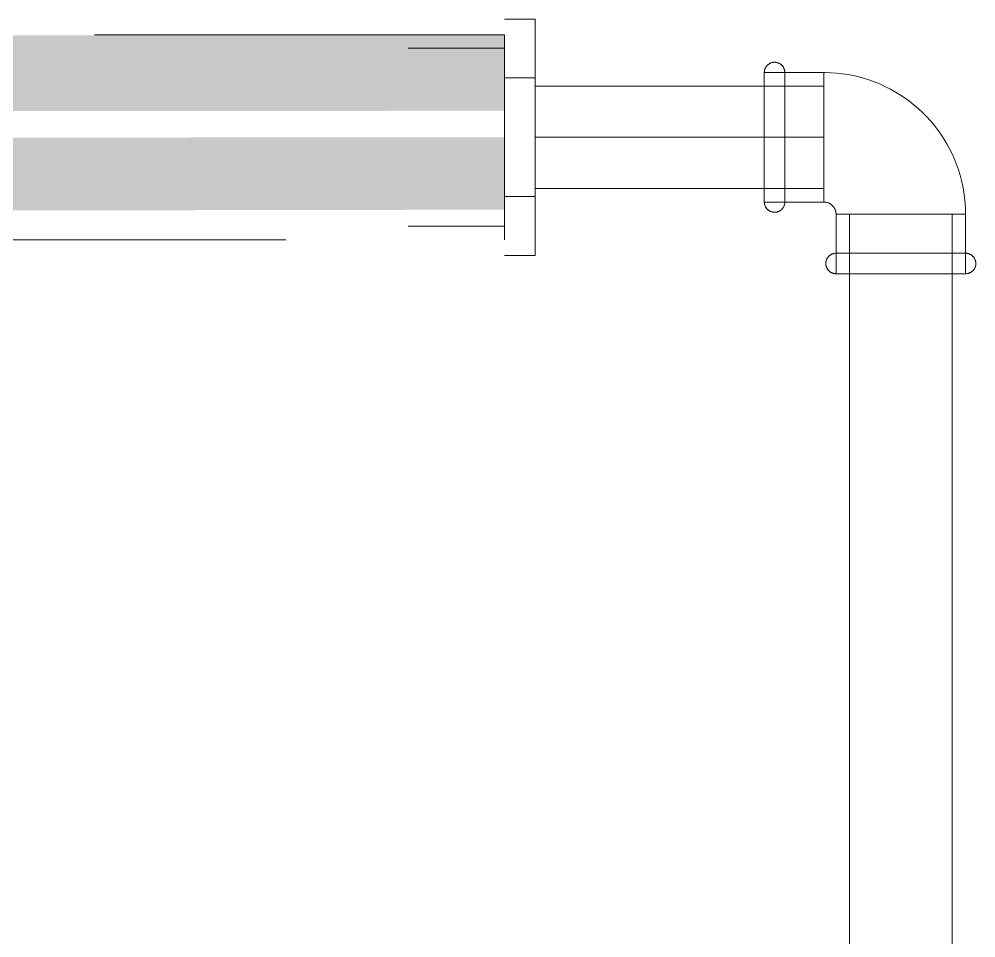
# Model space of a CAD drawing. Header units: metres. Extents: x 149 to 429, y -3 to 162.
# Drawn here: x 333.5331 to 333.7665, y 117.5688 to 117.793 of the extents above; entities that cross this region are included whole.
import ezdxf

# ---------------------------------------------------------------- set-up
doc = ezdxf.new("R2010")
doc.units = ezdxf.units.M
doc.linetypes.add('Aligning Line', pattern=[0.012, 0.006, -0.006])
doc.layers.add('P-PIPE', color=7, linetype='Continuous', lineweight=5)
doc.layers.add('P-PIPE-CNTR', color=7, linetype='Continuous', lineweight=5)

# ---------------------------------------------------------------- blocks, each defined once
blk = doc.blocks.new('AÇO_Cotovelo 90 45 - AÇO_Cotovelo 90 45-V101-TÉRREO 1_20 - Dependente 2')
at = {"layer": 'P-PIPE'}
for p, q in [((-0.0158, 0.0333), (-0.0158, 0.0188)), ((0.0158, 0.0333), (-0.0158, 0.0333)), ((0.0158, 0.0333), (-0.0158, 0.0333)), ((-0.01205, 0.0333), (0.01205, 0.0333)), ((-0.01205, 0.0333), (0.01205, 0.0333)), ((0.0158, 0.0188), (0.0158, 0.0333)), ((-0.0158, 0.0188), (0.0158, 0.0188)), ((-0.0158, 0.0188), (0.0158, 0.0188)), ((0.0158, 0.0188), (-0.0158, 0.0188)), ((0.0158, 0.0188), (-0.0158, 0.0188)), ((-0.01205, 0.0188), (0.01205, 0.0188)), ((-0.01205, 0.0188), (0.01205, 0.0188)), ((0, 0.0188), (0.01205, 0.0188)), ((-0.0188, 0.0158), (-0.0333, 0.0158)), ((-0.0333, 0.01117), (-0.0333, 0.0158)), ((-0.0333, -0.0158), (-0.0333, 0.0158)), ((-0.0188, 0.0158), (-0.0188, 0.01117)), ((-0.0188, 0.0158), (-0.0188, -0.0158)), ((-0.0188, 0.0158), (-0.0188, -0.0158)), ((-0.0188, 0.0158), (-0.0188, 0.01117)), ((-0.0333, -0.0158), (-0.0333, -0.01117)), ((-0.0188, -0.01117), (-0.0188, -0.0158)), ((-0.0188, -0.01117), (-0.0188, -0.0158)), ((-0.0333, -0.0158), (-0.0188, -0.0158))]:
    blk.add_line(p, q, dxfattribs=at)
at = {"layer": 'P-PIPE', "flags": 128}
for points in [[(-0.0183, 0.0308), (-0.0183, 0.0309), (-0.01829, 0.031), (-0.01828, 0.0311), (-0.01827, 0.0312), (-0.01825, 0.0313), (-0.01823, 0.03139), (-0.0182, 0.03149), (-0.01817, 0.03159), (-0.01814, 0.03168), (-0.0181, 0.03177), (-0.01806, 0.03186), (-0.01802, 0.03195), (-0.01797, 0.03204), (-0.01792, 0.03213), (-0.01786, 0.03221), (-0.01781, 0.03229), (-0.01774, 0.03237), (-0.01768, 0.03245), (-0.01761, 0.03252), (-0.01754, 0.03259), (-0.01747, 0.03266), (-0.01739, 0.03273), (-0.01731, 0.03279), (-0.01723, 0.03285), (-0.01715, 0.0329), (-0.01707, 0.03296), (-0.01698, 0.033), (-0.01689, 0.03305), (-0.0168, 0.03309), (-0.01671, 0.03313), (-0.01661, 0.03316), (-0.01652, 0.0332), (-0.01642, 0.03322), (-0.01632, 0.03324), (-0.01622, 0.03326), (-0.01613, 0.03328), (-0.01603, 0.03329), (-0.01593, 0.0333), (-0.01583, 0.0333), (-0.0158, 0.0333)], [(0.01579, 0.0333), (0.01575, 0.0333), (0.01569, 0.0333), (0.0156, 0.0333), (0.01549, 0.0333), (0.01535, 0.0333), (0.01518, 0.0333), (0.015, 0.0333), (0.01479, 0.0333), (0.01455, 0.0333), (0.0143, 0.0333), (0.01401, 0.0333), (0.01371, 0.0333), (0.01339, 0.0333), (0.01304, 0.0333), (0.01267, 0.0333), (0.01229, 0.0333), (0.01188, 0.0333), (0.01145, 0.0333), (0.01101, 0.0333), (0.01055, 0.0333), (0.01007, 0.0333), (0.00957, 0.0333), (0.00906, 0.0333), (0.00854, 0.0333), (0.008, 0.0333), (0.00745, 0.0333), (0.00688, 0.0333), (0.00631, 0.0333), (0.00573, 0.0333), (0.00513, 0.0333), (0.00453, 0.0333), (0.00392, 0.0333), (0.00331, 0.0333), (0.00269, 0.0333), (0.00206, 0.0333), (0.00143, 0.0333), (0.0008, 0.0333), (0.00017, 0.0333), (-0.00046, 0.0333), (-0.00109, 0.0333), (-0.00172, 0.0333), (-0.00235, 0.0333), (-0.00297, 0.0333), (-0.00359, 0.0333), (-0.0042, 0.0333), (-0.00481, 0.0333), (-0.00541, 0.0333), (-0.006, 0.0333), (-0.00658, 0.0333), (-0.00714, 0.0333), (-0.0077, 0.0333), (-0.00825, 0.0333), (-0.00878, 0.0333), (-0.0093, 0.0333), (-0.0098, 0.0333), (-0.01029, 0.0333), (-0.01076, 0.0333), (-0.01121, 0.0333), (-0.01165, 0.0333), (-0.01207, 0.0333), (-0.01247, 0.0333), (-0.01284, 0.0333), (-0.0132, 0.0333), (-0.01354, 0.0333), (-0.01385, 0.0333), (-0.01415, 0.0333), (-0.01442, 0.0333), (-0.01466, 0.0333), (-0.01489, 0.0333), (-0.01509, 0.0333), (-0.01526, 0.0333), (-0.01541, 0.0333), (-0.01554, 0.0333), (-0.01564, 0.0333), (-0.01572, 0.0333), (-0.01577, 0.0333), (-0.0158, 0.0333)], [(-0.01579, 0.0333), (-0.01575, 0.0333), (-0.01569, 0.0333), (-0.0156, 0.0333), (-0.01549, 0.0333), (-0.01535, 0.0333), (-0.01518, 0.0333), (-0.015, 0.0333), (-0.01479, 0.0333), (-0.01455, 0.0333), (-0.0143, 0.0333), (-0.01401, 0.0333), (-0.01371, 0.0333), (-0.01339, 0.0333), (-0.01304, 0.0333), (-0.01267, 0.0333), (-0.01229, 0.0333), (-0.01188, 0.0333), (-0.01145, 0.0333), (-0.01101, 0.0333), (-0.01055, 0.0333), (-0.01007, 0.0333), (-0.00957, 0.0333), (-0.00906, 0.0333), (-0.00854, 0.0333), (-0.008, 0.0333), (-0.00745, 0.0333), (-0.00688, 0.0333), (-0.00631, 0.0333), (-0.00573, 0.0333), (-0.00513, 0.0333), (-0.00453, 0.0333), (-0.00392, 0.0333), (-0.00331, 0.0333), (-0.00269, 0.0333), (-0.00206, 0.0333), (-0.00143, 0.0333), (-0.0008, 0.0333), (-0.00017, 0.0333), (0.00046, 0.0333), (0.00109, 0.0333), (0.00172, 0.0333), (0.00235, 0.0333), (0.00297, 0.0333), (0.00359, 0.0333), (0.0042, 0.0333), (0.00481, 0.0333), (0.00541, 0.0333), (0.006, 0.0333), (0.00658, 0.0333), (0.00714, 0.0333), (0.0077, 0.0333), (0.00825, 0.0333), (0.00878, 0.0333), (0.0093, 0.0333), (0.0098, 0.0333), (0.01029, 0.0333), (0.01076, 0.0333), (0.01121, 0.0333), (0.01165, 0.0333), (0.01207, 0.0333), (0.01247, 0.0333), (0.01284, 0.0333), (0.0132, 0.0333), (0.01354, 0.0333), (0.01385, 0.0333), (0.01415, 0.0333), (0.01442, 0.0333), (0.01466, 0.0333), (0.01489, 0.0333), (0.01509, 0.0333), (0.01526, 0.0333), (0.01541, 0.0333), (0.01554, 0.0333), (0.01564, 0.0333), (0.01572, 0.0333), (0.01577, 0.0333), (0.0158, 0.0333)], [(0.0158, 0.0333), (0.0159, 0.0333), (0.016, 0.03329), (0.0161, 0.03328), (0.0162, 0.03327), (0.0163, 0.03325), (0.01639, 0.03323), (0.01649, 0.0332), (0.01659, 0.03317), (0.01668, 0.03314), (0.01677, 0.0331), (0.01686, 0.03306), (0.01695, 0.03302), (0.01704, 0.03297), (0.01713, 0.03292), (0.01721, 0.03286), (0.01729, 0.03281), (0.01737, 0.03274), (0.01745, 0.03268), (0.01752, 0.03261), (0.01759, 0.03254), (0.01766, 0.03247), (0.01773, 0.03239), (0.01779, 0.03231), (0.01785, 0.03223), (0.0179, 0.03215), (0.01796, 0.03207), (0.018, 0.03198), (0.01805, 0.03189), (0.01809, 0.0318), (0.01813, 0.03171), (0.01816, 0.03161), (0.0182, 0.03152), (0.01822, 0.03142), (0.01824, 0.03132), (0.01826, 0.03122), (0.01828, 0.03113), (0.01829, 0.03103), (0.0183, 0.03093), (0.0183, 0.03083), (0.0183, 0.0308)], [(-0.0158, 0.0283), (-0.0159, 0.0283), (-0.016, 0.02831), (-0.0161, 0.02832), (-0.0162, 0.02833), (-0.0163, 0.02835), (-0.01639, 0.02837), (-0.01649, 0.0284), (-0.01659, 0.02843), (-0.01668, 0.02846), (-0.01677, 0.0285), (-0.01686, 0.02854), (-0.01695, 0.02858), (-0.01704, 0.02863), (-0.01713, 0.02868), (-0.01721, 0.02874), (-0.01729, 0.02879), (-0.01737, 0.02886), (-0.01745, 0.02892), (-0.01752, 0.02899), (-0.01759, 0.02906), (-0.01766, 0.02913), (-0.01773, 0.02921), (-0.01779, 0.02929), (-0.01785, 0.02937), (-0.0179, 0.02945), (-0.01796, 0.02953), (-0.018, 0.02962), (-0.01805, 0.02971), (-0.01809, 0.0298), (-0.01813, 0.02989), (-0.01816, 0.02999), (-0.0182, 0.03008), (-0.01822, 0.03018), (-0.01824, 0.03028), (-0.01826, 0.03038), (-0.01828, 0.03047), (-0.01829, 0.03057), (-0.0183, 0.03067), (-0.0183, 0.03077), (-0.0183, 0.0308)], [(0.0183, 0.0308), (0.0183, 0.0307), (0.01829, 0.0306), (0.01828, 0.0305), (0.01827, 0.0304), (0.01825, 0.0303), (0.01823, 0.03021), (0.0182, 0.03011), (0.01817, 0.03001), (0.01814, 0.02992), (0.0181, 0.02983), (0.01806, 0.02974), (0.01802, 0.02965), (0.01797, 0.02956), (0.01792, 0.02947), (0.01786, 0.02939), (0.01781, 0.02931), (0.01774, 0.02923), (0.01768, 0.02915), (0.01761, 0.02908), (0.01754, 0.02901), (0.01747, 0.02894), (0.01739, 0.02887), (0.01731, 0.02881), (0.01723, 0.02875), (0.01715, 0.0287), (0.01707, 0.02864), (0.01698, 0.0286), (0.01689, 0.02855), (0.0168, 0.02851), (0.01671, 0.02847), (0.01661, 0.02844), (0.01652, 0.0284), (0.01642, 0.02838), (0.01632, 0.02836), (0.01622, 0.02834), (0.01613, 0.02832), (0.01603, 0.02831), (0.01593, 0.0283), (0.01583, 0.0283), (0.0158, 0.0283)], [(0.01579, 0.0283), (0.01575, 0.0283), (0.01569, 0.0283), (0.0156, 0.0283), (0.01549, 0.0283), (0.01535, 0.0283), (0.01518, 0.0283), (0.015, 0.0283), (0.01479, 0.0283), (0.01455, 0.0283), (0.0143, 0.0283), (0.01401, 0.0283), (0.01371, 0.0283), (0.01339, 0.0283), (0.01304, 0.0283), (0.01267, 0.0283), (0.01229, 0.0283), (0.01188, 0.0283), (0.01145, 0.0283), (0.01101, 0.0283), (0.01055, 0.0283), (0.01007, 0.0283), (0.00957, 0.0283), (0.00906, 0.0283), (0.00854, 0.0283), (0.008, 0.0283), (0.00745, 0.0283), (0.00688, 0.0283), (0.00631, 0.0283), (0.00573, 0.0283), (0.00513, 0.0283), (0.00453, 0.0283), (0.00392, 0.0283), (0.00331, 0.0283), (0.00269, 0.0283), (0.00206, 0.0283), (0.00143, 0.0283), (0.0008, 0.0283), (0.00017, 0.0283), (-0.00046, 0.0283), (-0.00109, 0.0283), (-0.00172, 0.0283), (-0.00235, 0.0283), (-0.00297, 0.0283), (-0.00359, 0.0283), (-0.0042, 0.0283), (-0.00481, 0.0283), (-0.00541, 0.0283), (-0.006, 0.0283), (-0.00658, 0.0283), (-0.00714, 0.0283), (-0.0077, 0.0283), (-0.00825, 0.0283), (-0.00878, 0.0283), (-0.0093, 0.0283), (-0.0098, 0.0283), (-0.01029, 0.0283), (-0.01076, 0.0283), (-0.01121, 0.0283), (-0.01165, 0.0283), (-0.01207, 0.0283), (-0.01247, 0.0283), (-0.01284, 0.0283), (-0.0132, 0.0283), (-0.01354, 0.0283), (-0.01385, 0.0283), (-0.01415, 0.0283), (-0.01442, 0.0283), (-0.01466, 0.0283), (-0.01489, 0.0283), (-0.01509, 0.0283), (-0.01526, 0.0283), (-0.01541, 0.0283), (-0.01554, 0.0283), (-0.01564, 0.0283), (-0.01572, 0.0283), (-0.01577, 0.0283), (-0.0158, 0.0283)], [(-0.01579, 0.0283), (-0.01575, 0.0283), (-0.01569, 0.0283), (-0.0156, 0.0283), (-0.01549, 0.0283), (-0.01535, 0.0283), (-0.01518, 0.0283), (-0.015, 0.0283), (-0.01479, 0.0283), (-0.01455, 0.0283), (-0.0143, 0.0283), (-0.01401, 0.0283), (-0.01371, 0.0283), (-0.01339, 0.0283), (-0.01304, 0.0283), (-0.01267, 0.0283), (-0.01229, 0.0283), (-0.01188, 0.0283), (-0.01145, 0.0283), (-0.01101, 0.0283), (-0.01055, 0.0283), (-0.01007, 0.0283), (-0.00957, 0.0283), (-0.00906, 0.0283), (-0.00854, 0.0283), (-0.008, 0.0283), (-0.00745, 0.0283), (-0.00688, 0.0283), (-0.00631, 0.0283), (-0.00573, 0.0283), (-0.00513, 0.0283), (-0.00453, 0.0283), (-0.00392, 0.0283), (-0.00331, 0.0283), (-0.00269, 0.0283), (-0.00206, 0.0283), (-0.00143, 0.0283), (-0.0008, 0.0283), (-0.00017, 0.0283), (0.00046, 0.0283), (0.00109, 0.0283), (0.00172, 0.0283), (0.00235, 0.0283), (0.00297, 0.0283), (0.00359, 0.0283), (0.0042, 0.0283), (0.00481, 0.0283), (0.00541, 0.0283), (0.006, 0.0283), (0.00658, 0.0283), (0.00714, 0.0283), (0.0077, 0.0283), (0.00825, 0.0283), (0.00878, 0.0283), (0.0093, 0.0283), (0.0098, 0.0283), (0.01029, 0.0283), (0.01076, 0.0283), (0.01121, 0.0283), (0.01165, 0.0283), (0.01207, 0.0283), (0.01247, 0.0283), (0.01284, 0.0283), (0.0132, 0.0283), (0.01354, 0.0283), (0.01385, 0.0283), (0.01415, 0.0283), (0.01442, 0.0283), (0.01466, 0.0283), (0.01489, 0.0283), (0.01509, 0.0283), (0.01526, 0.0283), (0.01541, 0.0283), (0.01554, 0.0283), (0.01564, 0.0283), (0.01572, 0.0283), (0.01577, 0.0283), (0.0158, 0.0283)], [(-0.0188, -0.0158), (-0.01742, -0.01577), (-0.01603, -0.01569), (-0.01466, -0.01555), (-0.01329, -0.01536), (-0.01193, -0.01511), (-0.01058, -0.01481), (-0.00924, -0.01445), (-0.00792, -0.01404), (-0.00661, -0.01358), (-0.00533, -0.01307), (-0.00406, -0.0125), (-0.00282, -0.01189), (-0.00161, -0.01123), (-0.00042, -0.01052), (0.00074, -0.00976), (0.00186, -0.00895), (0.00296, -0.0081), (0.00401, -0.00721), (0.00504, -0.00628), (0.00602, -0.00531), (0.00696, -0.00429), (0.00787, -0.00325), (0.00873, -0.00216), (0.00954, -0.00104), (0.01031, 0.00011), (0.01104, 0.00128), (0.01172, 0.00249), (0.01234, 0.00373), (0.01292, 0.00498), (0.01345, 0.00626), (0.01392, 0.00756), (0.01435, 0.00888), (0.01472, 0.01021), (0.01503, 0.01156), (0.0153, 0.01292), (0.0155, 0.01429), (0.01566, 0.01566), (0.01576, 0.01704), (0.0158, 0.01843), (0.0158, 0.0188)], [(-0.0158, 0.0188), (-0.0158, 0.01868), (-0.01581, 0.01856), (-0.01582, 0.01844), (-0.01584, 0.01832), (-0.01586, 0.0182), (-0.01589, 0.01809), (-0.01592, 0.01797), (-0.01595, 0.01786), (-0.01599, 0.01774), (-0.01604, 0.01763), (-0.01609, 0.01752), (-0.01614, 0.01741), (-0.0162, 0.01731), (-0.01626, 0.01721), (-0.01632, 0.01711), (-0.01639, 0.01701), (-0.01647, 0.01691), (-0.01654, 0.01682), (-0.01663, 0.01673), (-0.01671, 0.01665), (-0.0168, 0.01657), (-0.01689, 0.01649), (-0.01698, 0.01641), (-0.01708, 0.01634), (-0.01718, 0.01628), (-0.01728, 0.01621), (-0.01739, 0.01615), (-0.01749, 0.0161), (-0.0176, 0.01605), (-0.01771, 0.016), (-0.01783, 0.01596), (-0.01794, 0.01593), (-0.01806, 0.01589), (-0.01817, 0.01587), (-0.01829, 0.01584), (-0.01841, 0.01583), (-0.01853, 0.01581), (-0.01865, 0.0158), (-0.01877, 0.0158), (-0.0188, 0.0158)], [(-0.0333, 0.0158), (-0.0333, 0.0159), (-0.03329, 0.016), (-0.03328, 0.0161), (-0.03327, 0.0162), (-0.03325, 0.0163), (-0.03323, 0.01639), (-0.0332, 0.01649), (-0.03317, 0.01659), (-0.03314, 0.01668), (-0.0331, 0.01677), (-0.03306, 0.01686), (-0.03302, 0.01695), (-0.03297, 0.01704), (-0.03292, 0.01713), (-0.03286, 0.01721), (-0.03281, 0.01729), (-0.03274, 0.01737), (-0.03268, 0.01745), (-0.03261, 0.01752), (-0.03254, 0.01759), (-0.03247, 0.01766), (-0.03239, 0.01773), (-0.03231, 0.01779), (-0.03223, 0.01785), (-0.03215, 0.0179), (-0.03207, 0.01796), (-0.03198, 0.018), (-0.03189, 0.01805), (-0.0318, 0.01809), (-0.03171, 0.01813), (-0.03161, 0.01816), (-0.03152, 0.0182), (-0.03142, 0.01822), (-0.03132, 0.01824), (-0.03122, 0.01826), (-0.03113, 0.01828), (-0.03103, 0.01829), (-0.03093, 0.0183), (-0.03083, 0.0183), (-0.03073, 0.0183), (-0.03063, 0.01829), (-0.03053, 0.01829), (-0.03043, 0.01827), (-0.03033, 0.01826), (-0.03023, 0.01823), (-0.03014, 0.01821), (-0.03004, 0.01818), (-0.02994, 0.01815), (-0.02985, 0.01811), (-0.02976, 0.01807), (-0.02967, 0.01803), (-0.02958, 0.01798), (-0.02949, 0.01793), (-0.02941, 0.01788), (-0.02933, 0.01782), (-0.02925, 0.01776), (-0.02917, 0.0177), (-0.0291, 0.01763), (-0.02903, 0.01756), (-0.02896, 0.01749), (-0.02889, 0.01741), (-0.02883, 0.01734), (-0.02877, 0.01726), (-0.02871, 0.01717), (-0.02866, 0.01709), (-0.02861, 0.017), (-0.02856, 0.01691), (-0.02852, 0.01682), (-0.02848, 0.01673), (-0.02844, 0.01664), (-0.02841, 0.01654), (-0.02839, 0.01645), (-0.02836, 0.01635), (-0.02834, 0.01625), (-0.02833, 0.01615), (-0.02831, 0.01605), (-0.0283, 0.01595), (-0.0283, 0.01585), (-0.0283, 0.0158)], [(-0.0333, 0.01076), (-0.0333, 0.01121), (-0.0333, 0.01165), (-0.0333, 0.01207), (-0.0333, 0.01247), (-0.0333, 0.01284), (-0.0333, 0.0132), (-0.0333, 0.01354), (-0.0333, 0.01385), (-0.0333, 0.01415), (-0.0333, 0.01442), (-0.0333, 0.01466), (-0.0333, 0.01489), (-0.0333, 0.01509), (-0.0333, 0.01526), (-0.0333, 0.01541), (-0.0333, 0.01554), (-0.0333, 0.01564), (-0.0333, 0.01572), (-0.0333, 0.01577), (-0.0333, 0.0158)], [(-0.0333, 0.01579), (-0.0333, 0.01575), (-0.0333, 0.01569), (-0.0333, 0.0156), (-0.0333, 0.01549), (-0.0333, 0.01535), (-0.0333, 0.01518), (-0.0333, 0.015), (-0.0333, 0.01479), (-0.0333, 0.01455), (-0.0333, 0.0143), (-0.0333, 0.01401), (-0.0333, 0.01371), (-0.0333, 0.01339), (-0.0333, 0.01304), (-0.0333, 0.01267), (-0.0333, 0.01229), (-0.0333, 0.01188), (-0.0333, 0.01145), (-0.0333, 0.01101), (-0.0333, 0.01055), (-0.0333, 0.01007), (-0.0333, 0.00957), (-0.0333, 0.00906), (-0.0333, 0.00854), (-0.0333, 0.008), (-0.0333, 0.00745), (-0.0333, 0.00688), (-0.0333, 0.00631), (-0.0333, 0.00573), (-0.0333, 0.00513), (-0.0333, 0.00453), (-0.0333, 0.00392), (-0.0333, 0.00331), (-0.0333, 0.00269), (-0.0333, 0.00206), (-0.0333, 0.00143), (-0.0333, 0.0008), (-0.0333, 0.00017), (-0.0333, -0.00046), (-0.0333, -0.00109), (-0.0333, -0.00172), (-0.0333, -0.00235), (-0.0333, -0.00297), (-0.0333, -0.00359), (-0.0333, -0.0042), (-0.0333, -0.00481), (-0.0333, -0.00541), (-0.0333, -0.006), (-0.0333, -0.00658), (-0.0333, -0.00714), (-0.0333, -0.0077), (-0.0333, -0.00825), (-0.0333, -0.00878), (-0.0333, -0.0093), (-0.0333, -0.0098), (-0.0333, -0.01029), (-0.0333, -0.01076), (-0.0333, -0.01121), (-0.0333, -0.01165), (-0.0333, -0.01207), (-0.0333, -0.01247), (-0.0333, -0.01284), (-0.0333, -0.0132), (-0.0333, -0.01354), (-0.0333, -0.01385), (-0.0333, -0.01415), (-0.0333, -0.01442), (-0.0333, -0.01466), (-0.0333, -0.01489), (-0.0333, -0.01509), (-0.0333, -0.01526), (-0.0333, -0.01541), (-0.0333, -0.01554), (-0.0333, -0.01564), (-0.0333, -0.01572), (-0.0333, -0.01577), (-0.0333, -0.0158)], [(-0.0283, -0.01579), (-0.0283, -0.01575), (-0.0283, -0.01569), (-0.0283, -0.0156), (-0.0283, -0.01549), (-0.0283, -0.01535), (-0.0283, -0.01518), (-0.0283, -0.015), (-0.0283, -0.01479), (-0.0283, -0.01455), (-0.0283, -0.0143), (-0.0283, -0.01401), (-0.0283, -0.01371), (-0.0283, -0.01339), (-0.0283, -0.01304), (-0.0283, -0.01267), (-0.0283, -0.01229), (-0.0283, -0.01188), (-0.0283, -0.01145), (-0.0283, -0.01101), (-0.0283, -0.01055), (-0.0283, -0.01007), (-0.0283, -0.00957), (-0.0283, -0.00906), (-0.0283, -0.00854), (-0.0283, -0.008), (-0.0283, -0.00745), (-0.0283, -0.00688), (-0.0283, -0.00631), (-0.0283, -0.00573), (-0.0283, -0.00513), (-0.0283, -0.00453), (-0.0283, -0.00392), (-0.0283, -0.00331), (-0.0283, -0.00269), (-0.0283, -0.00206), (-0.0283, -0.00143), (-0.0283, -0.0008), (-0.0283, -0.00017), (-0.0283, 0.00046), (-0.0283, 0.00109), (-0.0283, 0.00172), (-0.0283, 0.00235), (-0.0283, 0.00297), (-0.0283, 0.00359), (-0.0283, 0.0042), (-0.0283, 0.00481), (-0.0283, 0.00541), (-0.0283, 0.006), (-0.0283, 0.00658), (-0.0283, 0.00714), (-0.0283, 0.0077), (-0.0283, 0.00825), (-0.0283, 0.00878), (-0.0283, 0.0093), (-0.0283, 0.0098), (-0.0283, 0.01029), (-0.0283, 0.01076), (-0.0283, 0.01121), (-0.0283, 0.01165), (-0.0283, 0.01207), (-0.0283, 0.01247), (-0.0283, 0.01284), (-0.0283, 0.0132), (-0.0283, 0.01354), (-0.0283, 0.01385), (-0.0283, 0.01415), (-0.0283, 0.01442), (-0.0283, 0.01466), (-0.0283, 0.01489), (-0.0283, 0.01509), (-0.0283, 0.01526), (-0.0283, 0.01541), (-0.0283, 0.01554), (-0.0283, 0.01564), (-0.0283, 0.01572), (-0.0283, 0.01577), (-0.0283, 0.0158)], [(-0.0283, 0.01579), (-0.0283, 0.01575), (-0.0283, 0.01569), (-0.0283, 0.0156), (-0.0283, 0.01549), (-0.0283, 0.01535), (-0.0283, 0.01518), (-0.0283, 0.015), (-0.0283, 0.01479), (-0.0283, 0.01455), (-0.0283, 0.0143), (-0.0283, 0.01401), (-0.0283, 0.01371), (-0.0283, 0.01339), (-0.0283, 0.01304), (-0.0283, 0.01267), (-0.0283, 0.01229), (-0.0283, 0.01188), (-0.0283, 0.01145), (-0.0283, 0.01101)], [(-0.0333, -0.01579), (-0.0333, -0.01575), (-0.0333, -0.01569), (-0.0333, -0.0156), (-0.0333, -0.01549), (-0.0333, -0.01535), (-0.0333, -0.01518), (-0.0333, -0.015), (-0.0333, -0.01479), (-0.0333, -0.01455), (-0.0333, -0.0143), (-0.0333, -0.01401), (-0.0333, -0.01371), (-0.0333, -0.01339), (-0.0333, -0.01304), (-0.0333, -0.01267), (-0.0333, -0.01229), (-0.0333, -0.01188), (-0.0333, -0.01145), (-0.0333, -0.01101)], [(-0.0283, -0.01076), (-0.0283, -0.01121), (-0.0283, -0.01165), (-0.0283, -0.01207), (-0.0283, -0.01247), (-0.0283, -0.01284), (-0.0283, -0.0132), (-0.0283, -0.01354), (-0.0283, -0.01385), (-0.0283, -0.01415), (-0.0283, -0.01442), (-0.0283, -0.01466), (-0.0283, -0.01489), (-0.0283, -0.01509), (-0.0283, -0.01526), (-0.0283, -0.01541), (-0.0283, -0.01554), (-0.0283, -0.01564), (-0.0283, -0.01572), (-0.0283, -0.01577), (-0.0283, -0.0158)], [(-0.0283, -0.0158), (-0.0283, -0.0159), (-0.02831, -0.016), (-0.02832, -0.0161), (-0.02833, -0.0162), (-0.02835, -0.0163), (-0.02837, -0.01639), (-0.0284, -0.01649), (-0.02843, -0.01659), (-0.02846, -0.01668), (-0.0285, -0.01677), (-0.02854, -0.01686), (-0.02858, -0.01695), (-0.02863, -0.01704), (-0.02868, -0.01713), (-0.02874, -0.01721), (-0.02879, -0.01729), (-0.02886, -0.01737), (-0.02892, -0.01745), (-0.02899, -0.01752), (-0.02906, -0.01759), (-0.02913, -0.01766), (-0.02921, -0.01773), (-0.02929, -0.01779), (-0.02937, -0.01785), (-0.02945, -0.0179), (-0.02953, -0.01796), (-0.02962, -0.018), (-0.02971, -0.01805), (-0.0298, -0.01809), (-0.02989, -0.01813), (-0.02999, -0.01816), (-0.03008, -0.0182), (-0.03018, -0.01822), (-0.03028, -0.01824), (-0.03038, -0.01826), (-0.03047, -0.01828), (-0.03057, -0.01829), (-0.03067, -0.0183), (-0.03077, -0.0183), (-0.03087, -0.0183), (-0.03097, -0.01829), (-0.03107, -0.01829), (-0.03117, -0.01827), (-0.03127, -0.01826), (-0.03137, -0.01823), (-0.03146, -0.01821), (-0.03156, -0.01818), (-0.03166, -0.01815), (-0.03175, -0.01811), (-0.03184, -0.01807), (-0.03193, -0.01803), (-0.03202, -0.01798), (-0.03211, -0.01793), (-0.03219, -0.01788), (-0.03227, -0.01782), (-0.03235, -0.01776), (-0.03243, -0.0177), (-0.0325, -0.01763), (-0.03257, -0.01756), (-0.03264, -0.01749), (-0.03271, -0.01741), (-0.03277, -0.01734), (-0.03283, -0.01726), (-0.03289, -0.01717), (-0.03294, -0.01709), (-0.03299, -0.017), (-0.03304, -0.01691), (-0.03308, -0.01682), (-0.03312, -0.01673), (-0.03316, -0.01664), (-0.03319, -0.01654), (-0.03321, -0.01645), (-0.03324, -0.01635), (-0.03326, -0.01625), (-0.03327, -0.01615), (-0.03329, -0.01605), (-0.0333, -0.01595), (-0.0333, -0.01585), (-0.0333, -0.0158)]]:
    blk.add_lwpolyline(points, dxfattribs=at)

msp = doc.modelspace()

# ---------------------------------------------------------------- hatches: boundary and pattern name
at = {"layer": 'P-PIPE', "true_color": 0xc0c0c0}
for points in [[(325.29815, 117.76418), (333.65143, 117.77065), (333.65143, 117.78918), (325.29815, 117.77773), (325.29815, 117.77065)], [(329.06345, 117.73918), (333.65143, 117.74651), (333.65143, 117.76418), (325.29815, 117.75771), (325.29815, 117.73918), (326.50881, 117.73918)]]:
    msp.add_hatch(color=9, dxfattribs=at).paths.add_polyline_path(points)

# ---------------------------------------------------------------- linework, layer by layer
at = {"layer": 'P-PIPE'}
for p, q in [((333.65893, 117.793), (333.65143, 117.793)), ((333.65893, 117.793), (333.65893, 117.77867)), ((333.65893, 117.77867), (333.65893, 117.793)), ((333.65143, 117.78588), (333.62793, 117.78588)), ((333.65143, 117.7497), (333.65143, 117.77867)), ((333.65143, 117.77867), (333.65893, 117.77867)), ((333.65143, 117.77867), (333.65893, 117.77867)), ((333.65893, 117.77867), (333.65893, 117.7497)), ((333.65893, 117.7497), (333.65893, 117.77867)), ((333.72935, 117.77668), (333.65893, 117.77668)), ((333.65893, 117.77668), (333.65893, 117.75168)), ((333.72935, 117.75168), (333.72935, 117.77668)), ((333.65143, 117.7497), (333.65893, 117.7497)), ((333.65143, 117.7497), (333.65893, 117.7497)), ((333.65893, 117.75168), (333.72935, 117.75168)), ((333.65893, 117.7497), (333.65893, 117.73536)), ((333.65893, 117.73536), (333.65893, 117.7497)), ((333.73565, 117.74538), (333.73565, 117.36628)), ((333.76065, 117.74538), (333.73565, 117.74538)), ((333.76065, 117.36628), (333.76065, 117.74538)), ((333.62793, 117.74248), (333.65143, 117.74248)), ((333.65143, 117.73536), (333.65893, 117.73536))]:
    msp.add_line(p, q, dxfattribs=at)
at = {"layer": 'P-PIPE', "linetype": 'Aligning Line', "lineweight": 15}
for p, q in [((333.65143, 117.78918), (325.29815, 117.78918)), ((333.65143, 117.73918), (333.65143, 117.78918)), ((325.29815, 117.73918), (333.65143, 117.73918))]:
    msp.add_line(p, q, dxfattribs=at)
at = {"layer": 'P-PIPE-CNTR'}
msp.add_line((333.65893, 117.76418), (333.72935, 117.76418), dxfattribs=at)
msp.add_line((333.65893, 117.76418), (333.72935, 117.76418), dxfattribs=at)

# ---------------------------------------------------------------- block references
at = {"layer": 'P-PIPE', "rotation": 90}
msp.add_blockref('AÇO_Cotovelo 90 45 - AÇO_Cotovelo 90 45-V101-TÉRREO 1_20 - Dependente 2', (333.74815, 117.76418), dxfattribs=at)

doc.saveas('drawing.dxf')
